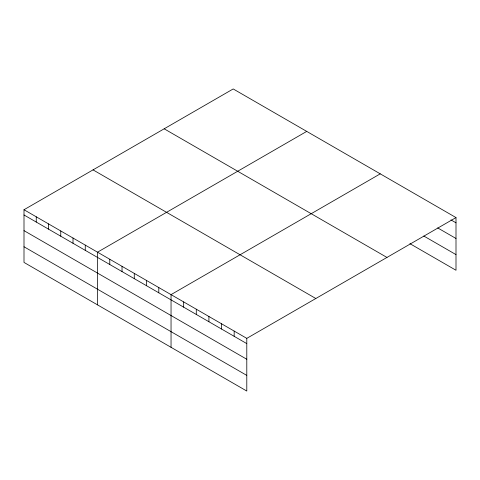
<?xml version="1.0" encoding="UTF-8"?>
<svg xmlns="http://www.w3.org/2000/svg" width="480" height="480" viewBox="0 0 480 480"><rect width="100%" height="100%" fill="white"/><g stroke="black" fill="none" stroke-linecap="round" stroke-linejoin="round"><path stroke-width="0.72" d="M456 217.578L233.208 88.95L24 209.736L24 262.422L246.792 391.05L246.792 338.364L456 217.578L456 270.264L409.92 243.66M306.732 131.394L97.524 252.18L97.524 304.872M380.25 173.844L171.042 294.63L171.042 347.316M450.948 219.906L456 222.822M437.694 227.91L456 238.482M423.804 236.022L456 254.61M164.172 128.808L386.958 257.436M93.036 169.878L315.828 298.506M24 209.736L246.792 338.364M24 214.98L246.792 343.608M24 230.64L246.792 359.262M24 246.768L246.792 375.396M234.168 331.074L234.168 336.318M221.544 323.784L221.544 329.034M208.914 316.494L208.914 321.744M196.29 309.21L196.29 314.454M183.666 301.92L183.666 307.164M158.79 287.556L158.79 292.8M146.538 280.482L146.538 285.726M134.28 273.408L134.28 278.652M122.028 266.334L122.028 271.578M109.776 259.254L109.776 264.504M85.266 245.106L85.266 250.356M73.014 238.032L73.014 243.282M60.762 230.958L60.762 236.208M48.51 223.884L48.51 229.134M36.252 216.81L36.252 222.054"/></g></svg>
